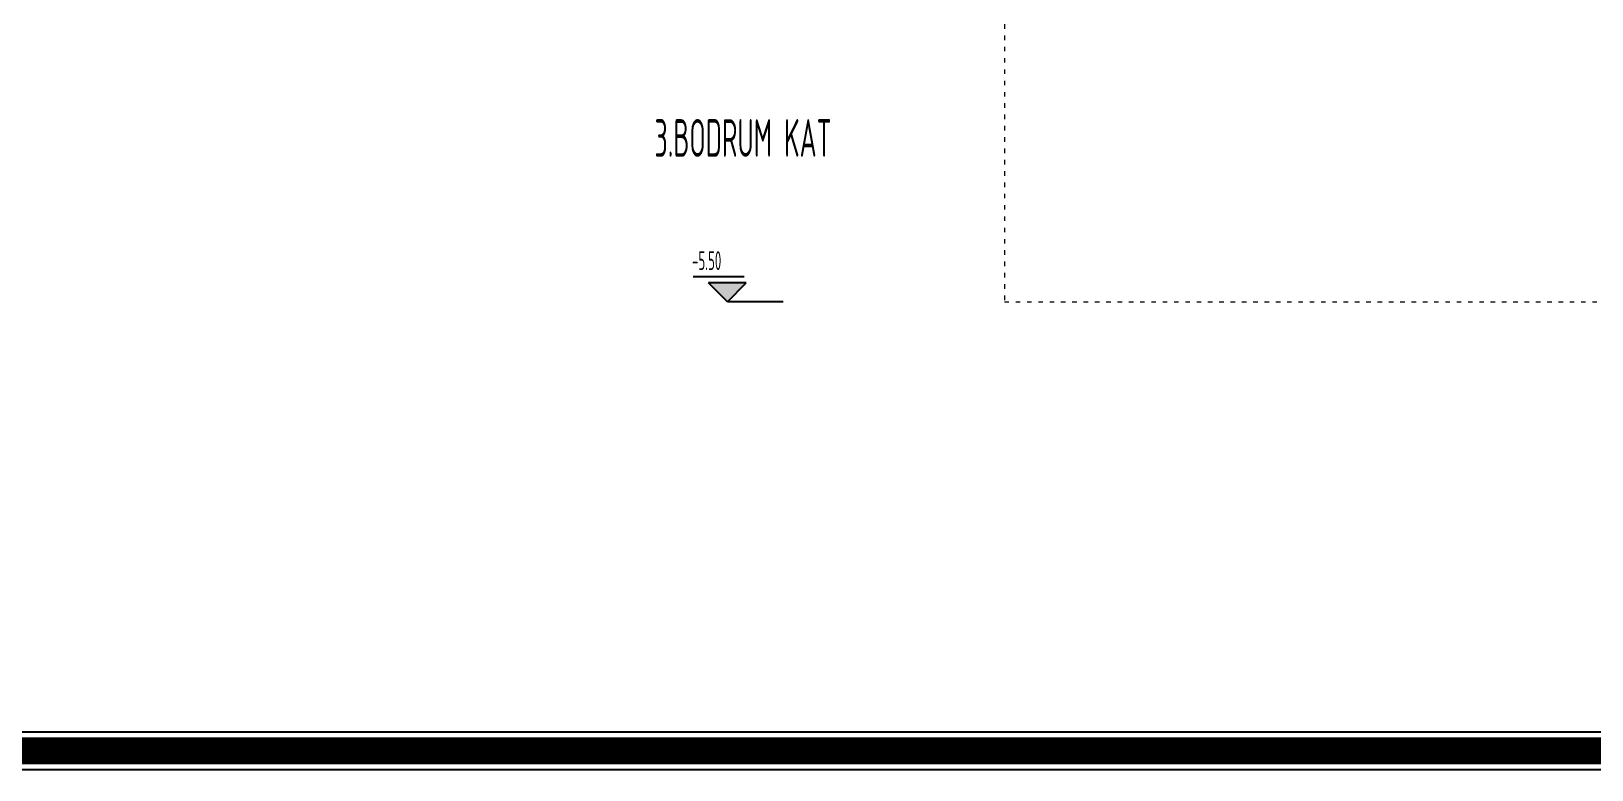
# Model space of a CAD drawing. Extents: x 41749 to 92598, y -24291 to 29432.
# Drawn here: x 84304 to 85546, y -24291 to -23703 of the extents above; entities that cross this region are included whole.
import ezdxf

# ---------------------------------------------------------------- set-up
doc = ezdxf.new("R2010")
doc.units = 0
doc.header["$MEASUREMENT"] = 0
doc.linetypes.add('ACAD_ISO03W100', pattern=[30, 12, -18])
doc.layers.add('KAPI-ACILIM1', color=13, linetype='ACAD_ISO03W100', lineweight=20)
doc.layers.add('MERBAS', color=231, linetype='CONTINUOUS')
doc.layers.add('SIVA', color=7, linetype='CONTINUOUS')
doc.styles.add('OLCU', font='isocpeur.ttf', dxfattribs={"width": 0.59})

msp = doc.modelspace()

# ---------------------------------------------------------------- hatches: boundary and pattern name
at = {"layer": 'SIVA', "linetype": 'ByBlock', "ltscale": 1.5}
msp.add_hatch(color=256, dxfattribs=at).paths.add_polyline_path([(84873.0063, -23903.22794), (84858.0063, -23918.22794), (84843.0063, -23903.22794)])

# ---------------------------------------------------------------- linework, layer by layer
at = {"layer": 'KAPI-ACILIM1', "linetype": 'ACAD_ISO03W100', "ltscale": 0.3}
for p, q in [((85078.52741, -23418.22794), (85078.52741, -23918.22794)), ((85078.52741, -23918.22794), (86898.52741, -23918.22794))]:
    msp.add_line(p, q, dxfattribs=at)
at = {"layer": 'MERBAS'}
for points in [[(77072.0777, -24290.68394), (77072.0777, -21390.68394), (87681.83095, -21390.68394), (87681.83095, -24290.68394)], [(77077.0777, -24285.68394), (77077.0777, -21395.68394), (87676.83095, -21395.68394), (87676.83095, -24285.68394)], [(77097.0777, -24265.68394), (77097.0777, -21415.68394), (87656.83095, -21415.68394), (87656.83095, -24265.68394)], [(77102.0777, -24260.68394), (77102.0777, -21420.68394), (87651.83095, -21420.68394), (87651.83095, -24260.68394)]]:
    msp.add_lwpolyline(points, close=True, dxfattribs=at)
at = {"layer": 'MERBAS', "const_width": 20}
msp.add_lwpolyline([(77087.0777, -24275.68394), (77087.0777, -21405.68394), (87666.83095, -21405.68394), (87666.83095, -24275.68394)], close=True, dxfattribs=at)
at = {"layer": 'SIVA'}
for p, q in [((84871.21182, -23898.22501), (84830.82922, -23898.22501)), ((84873.0063, -23903.22794), (84843.0063, -23903.22794)), ((84858.0063, -23918.22794), (84843.0063, -23903.22794)), ((84858.0063, -23918.22794), (84873.0063, -23903.22794)), ((84902.28947, -23918.22794), (84858.0063, -23918.22794)), ((84902.28947, -23918.22794), (84858.0063, -23918.22794))]:
    msp.add_line(p, q, dxfattribs=at)

# ---------------------------------------------------------------- texts
at = {"layer": 'SIVA', "style": 'OLCU', "width": 0.5}
for s, height, p in [('3.BODRUM KAT', 30, (84800.00987, -23802.80613)), ('-5.50', 15, (84829.7583, -23892.93696))]:
    msp.add_text(s, height=height, dxfattribs=at).set_placement(p)

doc.saveas('drawing.dxf')
